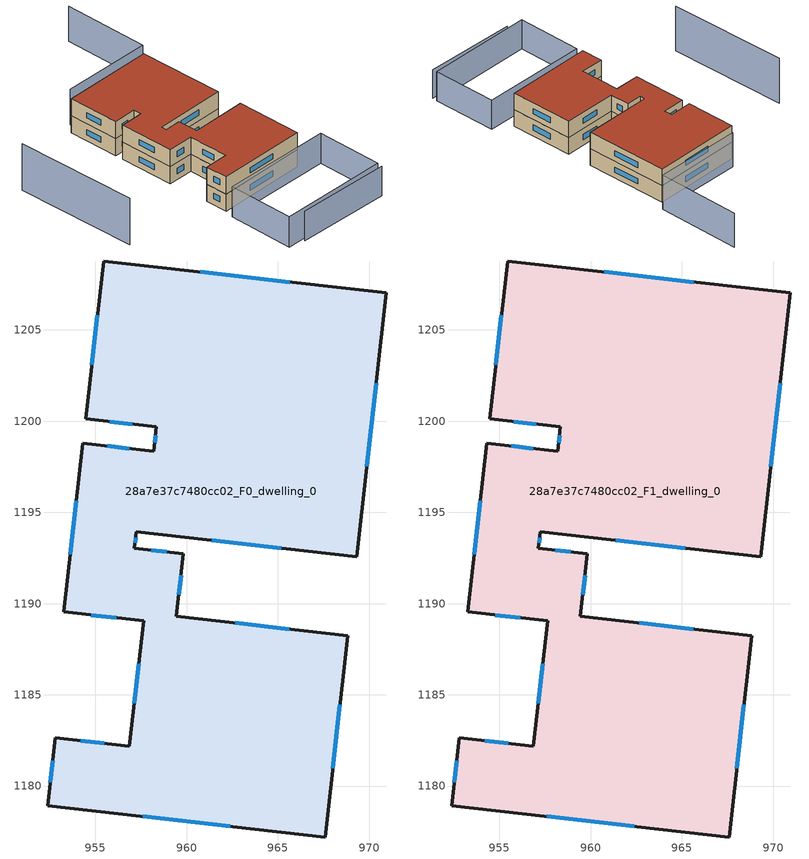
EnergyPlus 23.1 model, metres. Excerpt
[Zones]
28a7e37c7480cc02_F0_dwelling_0
 floor ground (EU_floor_Construction): 970.95,1207.03 969.32,1192.57 957.24,1193.93 957.14,1193.03 959.82,1192.73 959.44,1189.3 968.83,1188.24 967.58,1177.21 952.38,1178.93 952.8,1182.65 956.86,1182.19 957.64,1189.05 953.27,1189.54 954.32,1198.79 958.19,1198.35 958.34,1199.69 954.47,1200.13 955.44,1208.78 z0
 wall outside (EU_wall_Construction): 958.34,1199.69 958.19,1198.35 954.32,1198.79 953.27,1189.54 957.64,1189.05 956.86,1182.19 952.8,1182.65 952.38,1178.93 967.58,1177.21 968.83,1188.24 959.44,1189.3 959.82,1192.73 957.14,1193.03 957.24,1193.93 969.32,1192.57 970.95,1207.03 955.44,1208.78 954.47,1200.13 958.34,1199.69 z0:3
 window (EU_Window_Construction): 958.29,1199.23 958.24,1198.81 / 955.79,1199.98 957.02,1199.84 / 955.11,1205.82 954.8,1203.09 / 965.64,1207.63 960.75,1208.18 / 969.88,1197.52 970.39,1202.08 / 961.37,1193.46 965.18,1193.03 / 957.17,1193.34 957.21,1193.62 / 958.9,1192.83 958.06,1192.93 / 959.57,1190.48 959.69,1191.56 / 965.61,1188.6 962.65,1188.94 / 968.01,1180.99 968.4,1184.46 / 957.58,1178.34 962.38,1177.8 / 952.65,1181.38 952.52,1180.2 / 955.47,1182.35 954.19,1182.5 / 957.37,1186.7 957.13,1184.54 / 954.77,1189.38 956.14,1189.22 / 953.96,1195.62 953.63,1192.71 / 956.87,1198.5 955.64,1198.64 z1.03:1.97
28a7e37c7480cc02_F1_dwelling_0
 floor to 28a7e37c7480cc02_F0_dwelling_0 (EU_floor_Construction): 970.95,1207.03 969.32,1192.57 957.24,1193.93 957.14,1193.03 959.82,1192.73 959.44,1189.3 968.83,1188.24 967.58,1177.21 952.38,1178.93 952.8,1182.65 956.86,1182.19 957.64,1189.05 953.27,1189.54 954.32,1198.79 958.19,1198.35 958.34,1199.69 954.47,1200.13 955.44,1208.78 z3
 wall outside (EU_wall_Construction): 958.34,1199.69 958.19,1198.35 954.32,1198.79 953.27,1189.54 957.64,1189.05 956.86,1182.19 952.8,1182.65 952.38,1178.93 967.58,1177.21 968.83,1188.24 959.44,1189.3 959.82,1192.73 957.14,1193.03 957.24,1193.93 969.32,1192.57 970.95,1207.03 955.44,1208.78 954.47,1200.13 958.34,1199.69 z3:6
 window (EU_Window_Construction): 958.29,1199.23 958.24,1198.81 / 955.79,1199.98 957.02,1199.84 / 955.11,1205.82 954.8,1203.09 / 965.64,1207.63 960.75,1208.18 / 969.88,1197.52 970.39,1202.08 / 961.37,1193.46 965.18,1193.03 / 957.17,1193.34 957.21,1193.62 / 958.9,1192.83 958.06,1192.93 / 959.57,1190.48 959.69,1191.56 / 965.61,1188.6 962.65,1188.94 / 968.01,1180.99 968.4,1184.46 / 957.58,1178.34 962.38,1177.8 / 952.65,1181.38 952.52,1180.2 / 955.47,1182.35 954.19,1182.5 / 957.37,1186.7 957.13,1184.54 / 954.77,1189.38 956.14,1189.22 / 953.96,1195.62 953.63,1192.71 / 956.87,1198.5 955.64,1198.64 z4.03:4.97
 roof outside (EU_roof_Construction): 967.58,1177.21 968.83,1188.24 959.44,1189.3 959.82,1192.73 957.14,1193.03 957.24,1193.93 969.32,1192.57 970.95,1207.03 955.44,1208.78 954.47,1200.13 958.34,1199.69 958.19,1198.35 954.32,1198.79 953.27,1189.54 957.64,1189.05 956.86,1182.19 952.8,1182.65 952.38,1178.93 z6
shading: 952.87,1165.25 968.76,1162.96 z0:5.2; 968.89,1163.8 950.28,1166.14 / 950.28,1166.14 951.68,1177.3 / 951.68,1177.3 970.29,1174.97 / 970.29,1174.97 968.89,1163.8 z0:5.3; 939.38,1205.95 937.23,1185.21 z0:8.2; 974.22,1222.78 972.4,1208.22 / 972.4,1208.22 957.06,1210.14 z0:6.2
[Building]
EU S2 Campaign: North Axis=0; Terrain=City; Solar Distribution=FullExterior
[Site:Location]
Cape.Town.Intl.AP: Latitude=-33.965; Longitude=18.602; Time Zone=2; Elevation=46
[SizingPeriod:WeatherFileDays]
AnnualSizingPeriod: Begin Month=1; Begin Day of Month=1; End Month=12; End Day of Month=31; Day of Week for Start Day=Monday; Use Weather File Daylight Saving Period=No; Use Weather File Rain and Snow Indicators=No
[MATERIAL]
EU_InternalMass_Material: Roughness=MediumRough; Thickness=0.1; Conductivity=1; Density=1800; Specific Heat=900; Thermal Absorptance=0.9; Solar Absorptance=0.7; Visible Absorptance=0.7
[MATERIAL:NOMASS] Roughness=MediumRough; Thermal Absorptance=0.9; Solar Absorptance=0.7; Visible Absorptance=0.7
Name | Thermal Resistance
EU_wall_NoMass | 0.493876
EU_roof_NoMass | 0.449382
EU_floor_NoMass | 1.25
[WINDOWMATERIAL:SIMPLEGLAZINGSYSTEM]
EU_Window_SimpleGlazing: UFactor=4.4; Solar Heat Gain Coefficient=0.85; Visible Transmittance=0.85
[CONSTRUCTION]
EU_wall_Construction: EU_wall_NoMass
EU_roof_Construction: EU_roof_NoMass
EU_floor_Construction: EU_floor_NoMass
EU_Window_Construction: EU_Window_SimpleGlazing
EU_InternalMass_Construction: EU_InternalMass_Material
[ZONE] Type=1; Multiplier=1; Ceiling Height=autocalculate; Volume=1163.89; Floor Area=autocalculate; Part of Total Floor Area=Yes
28a7e37c7480cc02_F0_dwelling_0; 28a7e37c7480cc02_F1_dwelling_0
[INTERNALMASS] Construction=EU_InternalMass_Construction; Surface Area=387.963
Name | Zone or ZoneList
28a7e37c7480cc02_F0_dwelling_0_EU_InternalMass | 28a7e37c7480cc02_F0_dwelling_0
28a7e37c7480cc02_F1_dwelling_0_EU_InternalMass | 28a7e37c7480cc02_F1_dwelling_0
[OTHEREQUIPMENT] Fuel Type=Electricity; Design Level Calculation Method=Watts/Area; Power per Zone Floor Area=1; Fraction Latent=0; Fraction Radiant=0; Fraction Lost=0; Carbon Dioxide Generation Rate=0; EndUse Subcategory=EU_Step8_InternalGains
Name | Zone or ZoneList or Space or SpaceList | Schedule
EU_Step8_InternalGain_28a7e37c7480cc02_F0_dwelling_0_f000 | 28a7e37c7480cc02_F0_dwelling_0 | EU_Step8_GainSchedule_28a7e37c7480cc02_F0_dwelling_0_f000
EU_Step8_InternalGain_28a7e37c7480cc02_F1_dwelling_0_f000 | 28a7e37c7480cc02_F1_dwelling_0 | EU_Step8_GainSchedule_28a7e37c7480cc02_F1_dwelling_0_f000
[ZONEVENTILATION:DESIGNFLOWRATE] Schedule=EU_AlwaysOn; Design Flow Rate Calculation Method=AirChanges/Hour; Air Changes per Hour=0.64; Ventilation Type=Natural; Fan Pressure Rise=0; Fan Total Efficiency=1; Constant Term Coefficient=1; Temperature Term Coefficient=0; Velocity Term Coefficient=0; Velocity Squared Term Coefficient=0; Minimum Indoor Temperature=-100; Maximum Indoor Temperature=100; Delta Temperature=-100; Minimum Outdoor Temperature=-100; Maximum Outdoor Temperature=100; Maximum Wind Speed=40
Name | Zone or ZoneList or Space or SpaceList
EU_ConstantAir_28a7e37c7480cc02_F0_dwelling_0 | 28a7e37c7480cc02_F0_dwelling_0
EU_ConstantAir_28a7e37c7480cc02_F1_dwelling_0 | 28a7e37c7480cc02_F1_dwelling_0
[HVACTEMPLATE:THERMOSTAT] Constant Heating Setpoint=20; Constant Cooling Setpoint=50
EU_HeatOnly_28a7e37c7480cc02_F0_dwelling_0; EU_HeatOnly_28a7e37c7480cc02_F1_dwelling_0
[HVACTEMPLATE:ZONE:IDEALLOADSAIRSYSTEM] System Availability Schedule=EU_AlwaysOn; Maximum Heating Supply Air Temperature=50; Minimum Cooling Supply Air Temperature=13; Maximum Heating Supply Air Humidity Ratio=0.0156; Minimum Cooling Supply Air Humidity Ratio=0.0077; Heating Limit=NoLimit; Cooling Limit=NoLimit; Heating Availability Schedule=EU_AlwaysOn; Cooling Availability Schedule=EU_CoolingOff; Dehumidification Control Type=ConstantSensibleHeatRatio; Cooling Sensible Heat Ratio=0.7; Dehumidification Setpoint=60; Humidification Control Type=None; Humidification Setpoint=30; Outdoor Air Method=None; Outdoor Air Flow Rate per Person=0.00944; Outdoor Air Flow Rate per Zone Floor Area=0; Outdoor Air Flow Rate per Zone=0; Demand Controlled Ventilation Type=None; Outdoor Air Economizer Type=NoEconomizer; Heat Recovery Type=None; Sensible Heat Recovery Effectiveness=0.7; Latent Heat Recovery Effectiveness=0.65
Name | Template Thermostat
28a7e37c7480cc02_F0_dwelling_0 | EU_HeatOnly_28a7e37c7480cc02_F0_dwelling_0
28a7e37c7480cc02_F1_dwelling_0 | EU_HeatOnly_28a7e37c7480cc02_F1_dwelling_0
[SIZING:ZONE] Zone Cooling Design Supply Air Temperature Input Method=SupplyAirTemperature; Zone Cooling Design Supply Air Temperature=13; Zone Heating Design Supply Air Temperature Input Method=SupplyAirTemperature; Zone Heating Design Supply Air Temperature=50; Zone Cooling Design Supply Air Humidity Ratio=0.008; Zone Heating Design Supply Air Humidity Ratio=0.008; Cooling Design Air Flow Method=DesignDay; Cooling Design Air Flow Rate=0; Cooling Minimum Air Flow per Zone Floor Area=0.000762; Cooling Minimum Air Flow=0; Cooling Minimum Air Flow Fraction=0.2; Heating Design Air Flow Method=DesignDay; Heating Design Air Flow Rate=0; Heating Maximum Air Flow per Zone Floor Area=0.002032; Heating Maximum Air Flow=0.141576; Heating Maximum Air Flow Fraction=0.3; Account for Dedicated Outdoor Air System=No; Dedicated Outdoor Air System Control Strategy=NeutralSupplyAir; Dedicated Outdoor Air Low Setpoint Temperature for Design=autosize; Dedicated Outdoor Air High Setpoint Temperature for Design=autosize; Zone Load Sizing Method=Sensible Load Only No Latent Load; Zone Latent Cooling Design Supply Air Humidity Ratio Input Method=HumidityRatioDifference; Zone Cooling Design Supply Air Humidity Ratio Difference=0.005; Zone Latent Heating Design Supply Air Humidity Ratio Input Method=HumidityRatioDifference; Zone Humidification Design Supply Air Humidity Ratio Difference=0.005
28a7e37c7480cc02_F0_dwelling_0; 28a7e37c7480cc02_F1_dwelling_0
[SCHEDULE:CONSTANT]
Name | Hourly Value
EU_AlwaysOn | 1
EU_CoolingOff | 0
[SCHEDULE:FILE] Column Number=1; Rows to Skip at Top=0; Number of Hours of Data=8760; Column Separator=Comma; Interpolate to Timestep=No; Minutes per Item=60; Adjust Schedule for Daylight Savings=Yes
Name | File
EU_Step8_GainSchedule_28a7e37c7480cc02_F0_dwelling_0_f000 | ../../schedules/28a7e37c7480cc02/28a7e37c7480cc02_F0_dwelling_0_f000_gain.csv
EU_Step8_GainSchedule_28a7e37c7480cc02_F1_dwelling_0_f000 | ../../schedules/28a7e37c7480cc02/28a7e37c7480cc02_F1_dwelling_0_f000_gain.csv
